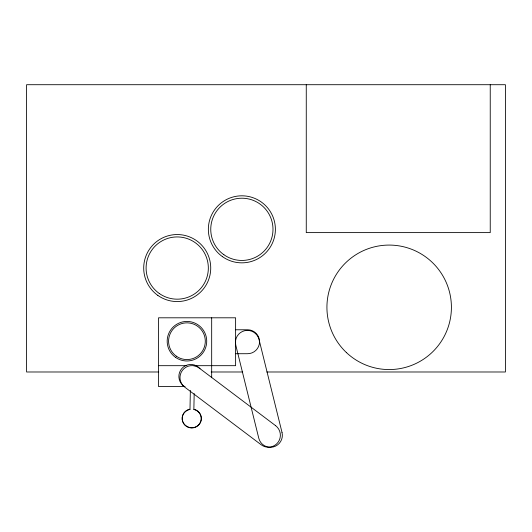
<?xml version="1.0" encoding="UTF-8"?>
<svg xmlns="http://www.w3.org/2000/svg" width="532" height="532" viewBox="0 0 532 532"><rect width="100%" height="100%" fill="white"/><g stroke="black" fill="none" stroke-linecap="round" stroke-linejoin="round"><path stroke-width="0.8" d="M190.363 390.435L189.984 409.427L189.445 409.487A9.576 9.37 1.1 0 0 183.793 423.798A9.576 9.37 1.1 0 0 199.473 424.11A9.576 9.37 1.1 0 0 194.399 409.587L193.861 409.507L194.18 393.613M189.984 409.228L189.445 409.288A9.576 9.37 1.1 0 0 189.086 427.382M235.616 329.774L247.826 329.774A11.97 11.97 0 0 1 259.55 341.983A11.97 11.97 0 0 1 247.34 353.714L235.616 353.714M158.543 365.683L186.765 365.683M194.24 365.683L235.616 365.683L235.616 317.803L158.543 317.803L158.543 386.558L185.109 386.558M158.769 371.988L26.6 371.988L26.6 84.708L505.4 84.708L505.4 371.988L266.831 371.988M211.138 371.988L242.725 371.988M193.867 409.308L194.399 409.387A9.576 9.37 1.1 0 1 194.845 427.249M490.238 84.708L490.238 232.61L306.266 232.61L306.266 84.708M211.676 317.803L211.676 377.727M184.577 386.611A11.97 11.97 0 0 1 181.798 368.57A11.97 11.97 0 0 1 200.052 368.769M194.04 427.482A9.576 9.37 1.1 0 1 189.691 427.529M275.616 425.673L199.154 368.024A11.97 11.97 0 0 0 182.39 370.378A11.97 11.97 0 0 0 184.744 387.143L261.205 444.792A11.97 11.97 0 0 0 277.97 442.438A11.97 11.97 0 0 0 275.616 425.673M282.013 432.45L259.031 339.489A11.97 11.97 0 0 0 244.54 330.744A11.97 11.97 0 0 0 235.789 345.235L258.771 438.195A11.97 11.97 0 0 0 273.268 446.947A11.97 11.97 0 0 0 282.013 432.45M176.325 356.187A18.361 18.361 0 0 0 205.226 342.914A18.361 18.361 0 0 0 179.284 324.52A18.361 18.361 0 0 0 176.325 356.187M175.507 357.338A19.777 19.777 0 0 0 206.635 343.047A19.777 19.777 0 0 0 178.692 323.237A19.777 19.777 0 0 0 175.507 357.338M159.221 293.445A31.122 31.122 0 0 0 208.205 270.948A31.122 31.122 0 0 0 164.228 239.772A31.122 31.122 0 0 0 159.221 293.445M157.831 295.393A33.516 33.516 0 0 0 210.586 271.167A33.516 33.516 0 0 0 163.231 237.598A33.516 33.516 0 0 0 157.831 295.393M223.872 254.715A31.122 31.122 0 0 0 272.856 232.225A31.122 31.122 0 0 0 228.88 201.049A31.122 31.122 0 0 0 223.872 254.715M222.489 256.67A33.516 33.516 0 0 0 275.243 232.444A33.516 33.516 0 0 0 227.882 198.868A33.516 33.516 0 0 0 222.489 256.67M346.518 352.656A62.244 62.244 0 0 0 449.753 321.587A62.244 62.244 0 0 0 371.223 247.719A62.244 62.244 0 0 0 346.518 352.656"/></g></svg>
